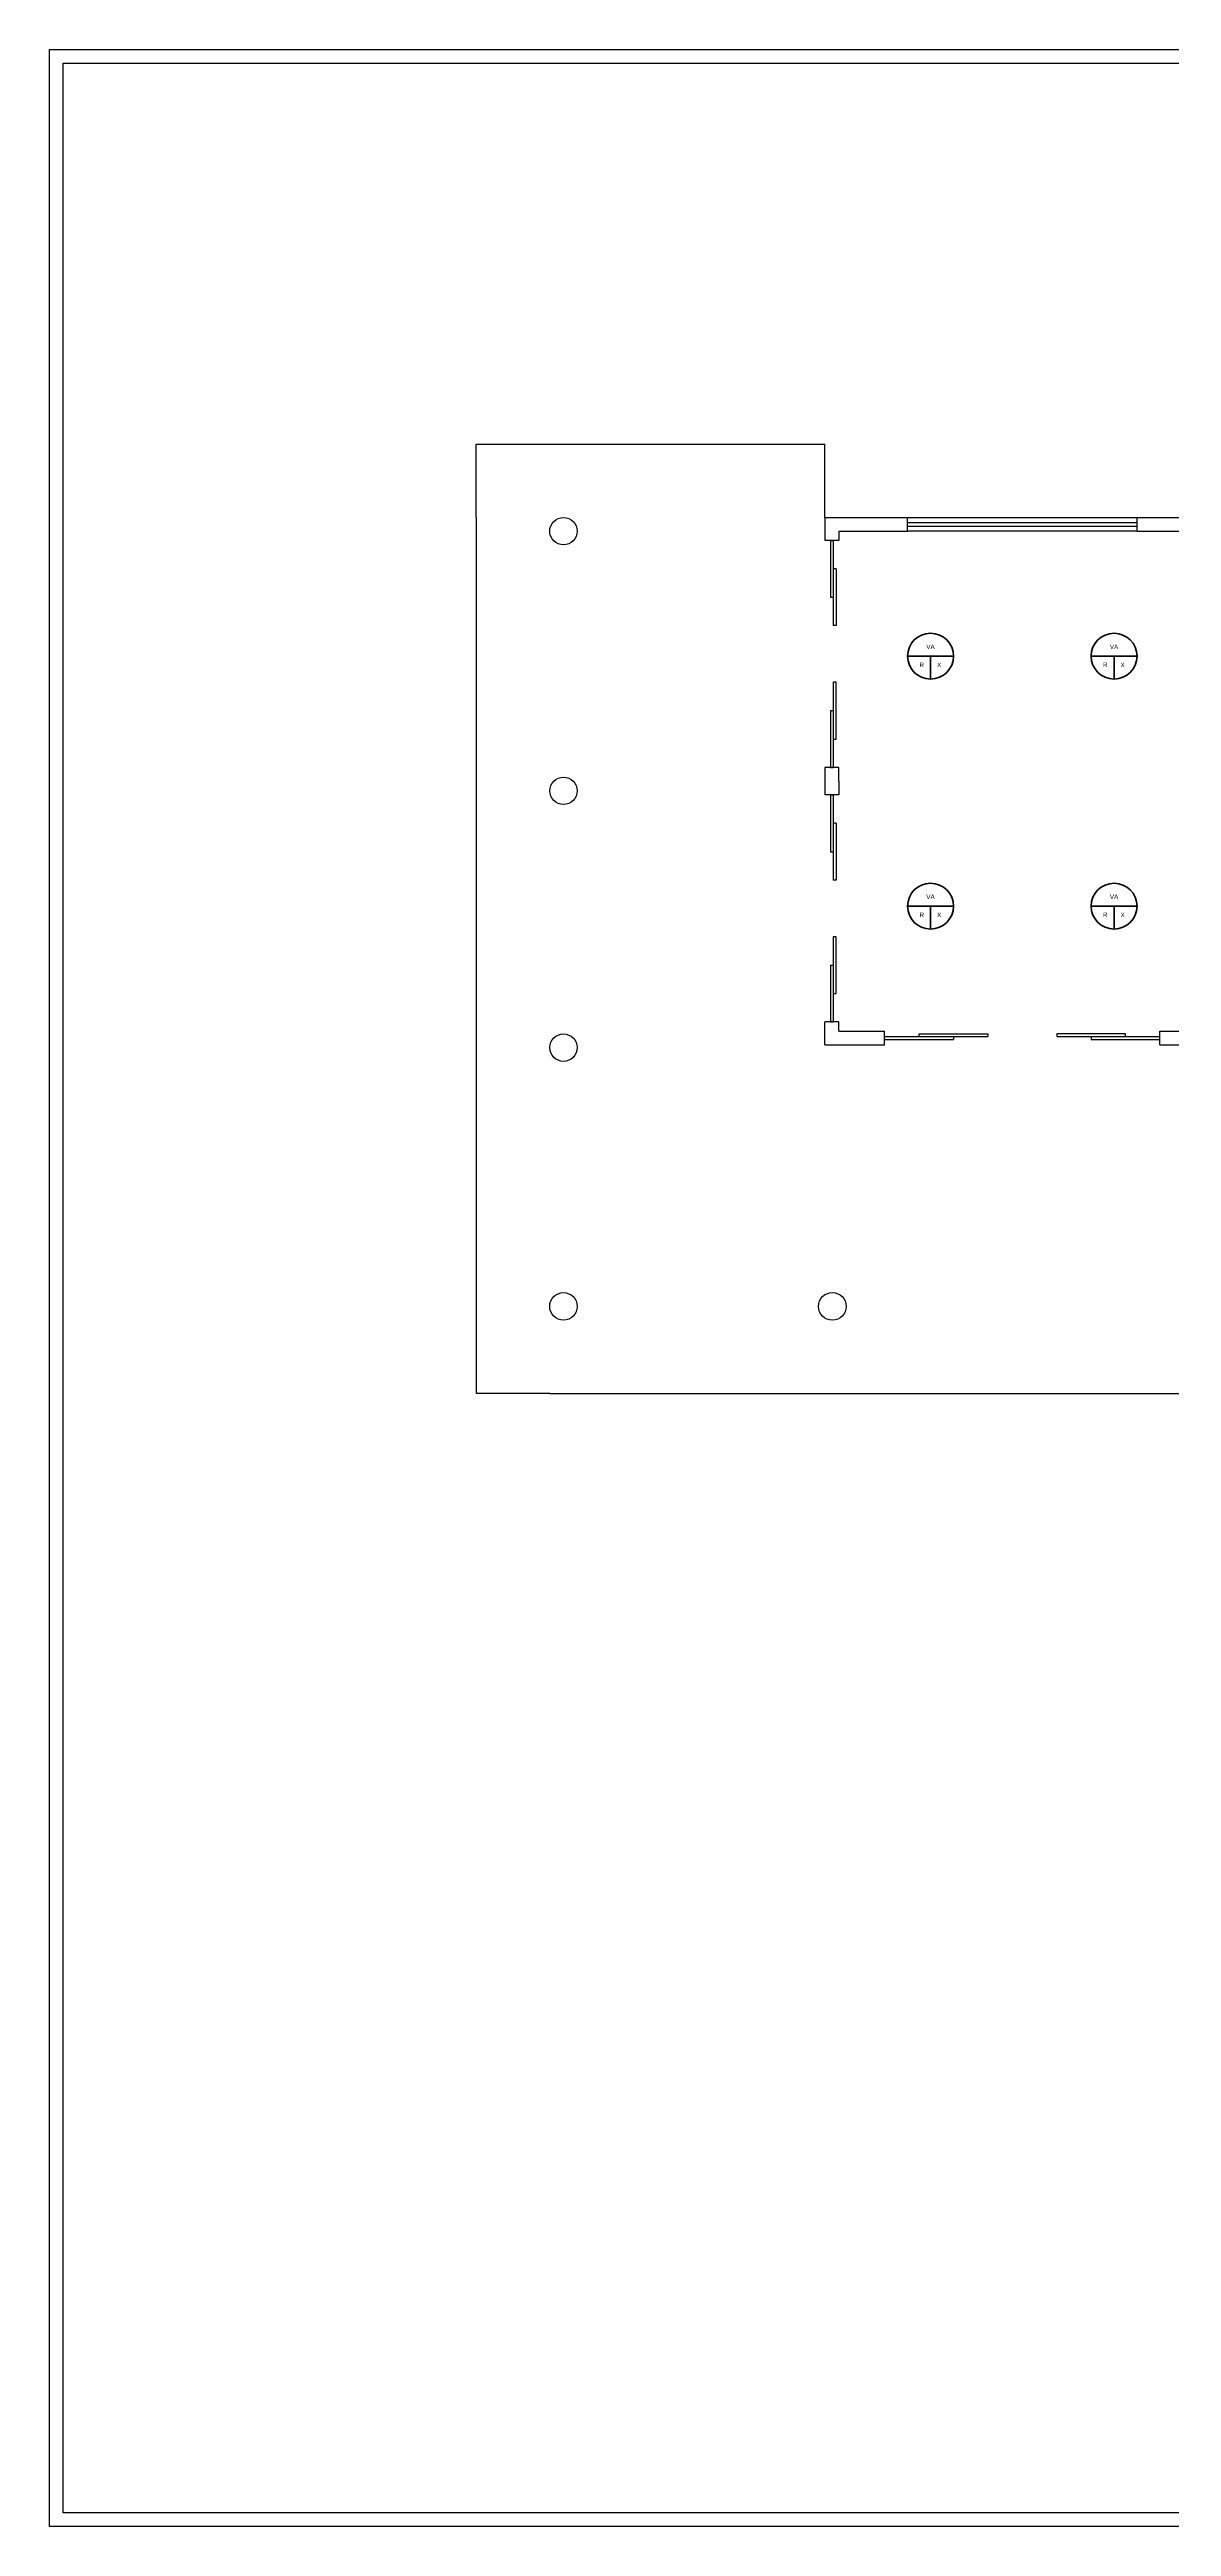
# Model space of a CAD drawing. Header units: millimetres. Extents: x -30673 to 129244, y -37020 to 10380.
# Drawn here: x -14095 to -1870, y -16620 to 10380 of the extents above; entities that cross this region are included whole.
import ezdxf

# ---------------------------------------------------------------- set-up
doc = ezdxf.new("R2010")
doc.units = ezdxf.units.MM
doc.header["$LTSCALE"] = 0.1
doc.linetypes.add('ACAD_ISO02W100', pattern=[15, 12, -3])
doc.layers.add('ELEMENTOS', color=140, linetype='Continuous', lineweight=100)
for name, color, linetype in [('elementos cortados', 6, 'Continuous'), ('porta e janela cortada', 106, 'Continuous'), ('porta e janela vista', 3, 'Continuous'), ('projeção', 7, 'ACAD_ISO02W100')]:
    doc.layers.add(name, color=color, linetype=linetype)
doc.styles.add('Personalizado', font='Artifakt Element Book.ttf', dxfattribs={"height": 50})
doc.styles.get("Standard").update_dxf_attribs({"font": 'verdana.ttf', "height": 0.15})

# ---------------------------------------------------------------- blocks, each defined once
blk = doc.blocks.new('PTLUZ')
at = {"layer": 'ELEMENTOS', "ltscale": 0.1}
for p, q in [((-250, 0), (-200, 0)), ((-200, 0), (200, 0)), ((0, 0), (0, -200)), ((250, 0), (200, 0)), ((0, -200), (0, -250))]:
    blk.add_line(p, q, dxfattribs=at)
blk.add_circle((0, 0), 250, dxfattribs=at)
at = {"layer": 'ELEMENTOS', "ltscale": 0.1, "char_height": 50, "attachment_point": 1, "style": 'Personalizado'}
for s, width, insert in [('\\pxqc,t2;VA', 250, (-125, 127)), ('\\pxqc,t2;R', 178.62, (-185, -70)), ('\\pxqc,t2;X', 178.62, (5, -70))]:
    blk.add_mtext_dynamic_manual_height_columns(s, width=width, gutter_width=0.75, heights=[0], dxfattribs=dict(at, insert=insert))
at = {"layer": 'ELEMENTOS', "ltscale": 0.1, "insert": (-1, 1), "char_height": 0.00602, "attachment_point": 1}
blk.add_mtext_dynamic_manual_height_columns('\\A1;\\pxqc;{\\fVerdana|b1|i0|c0|p34;100 VA}', width=2.15, gutter_width=0.00645, heights=[0], dxfattribs=at)

msp = doc.modelspace()

# ---------------------------------------------------------------- linework, layer by layer
at = {"layer": 'elementos cortados', "ltscale": 0.1}
for p, q in [((-14095.107, -16620.473), (-14095.107, 10379.527)), ((-14095.107, 10379.527), (-13945.107, 10379.527)), ((-13945.107, 10379.527), (13054.893, 10379.527)), ((-13945.107, -16470.473), (-13945.107, 10229.527)), ((-13945.107, 10229.527), (12904.893, 10229.527)), ((-5645.107, -470.473), (-5645.107, -220.473)), ((-4995.107, -470.473), (-4995.107, -320.473)), ((-1995.107, -470.473), (-1995.107, -320.473)), ((-13945.107, -16620.473), (-14095.107, -16620.473)), ((1054.893, -16470.473), (-13945.107, -16470.473)), ((1054.893, -16620.473), (-13945.107, -16620.473))]:
    msp.add_line(p, q, dxfattribs=at)
at = {"layer": 'elementos cortados'}
for p, q in [((-5645.107, 5279.527), (-5645.107, 5029.527)), ((-5645.107, 5279.527), (-5495.107, 5279.527)), ((-5495.107, 5279.527), (-4745.107, 5279.527)), ((-2245.107, 5279.527), (-1495.107, 5279.527)), ((-5495.107, 5029.527), (-5645.107, 5029.527)), ((-5495.107, 5129.527), (-4745.107, 5129.527)), ((-5495.107, 5129.527), (-5495.107, 5029.527)), ((-2245.107, 5129.527), (-1495.107, 5129.527)), ((-5645.107, 2554.527), (-5645.107, 2254.527)), ((-8645.107, 2279.527), (-8643.25, 2279.527)), ((-5495.107, -220.473), (-5645.107, -220.473)), ((-5495.107, -320.473), (-5495.107, -220.473)), ((-5645.107, -470.473), (-5495.107, -470.473)), ((-5495.107, -320.473), (-4995.107, -320.473)), ((-5495.107, -470.473), (-4995.107, -470.473)), ((-1995.107, -320.473), (-1495.107, -320.473)), ((-1995.107, -470.473), (-1495.107, -470.473))]:
    msp.add_line(p, q, dxfattribs=at)
at = {"layer": 'elementos cortados', "ltscale": 0.01}
for p, q in [((-4745.107, 5129.527), (-4745.107, 5279.527)), ((-4745.107, 5279.527), (-2245.107, 5279.527)), ((-2245.107, 5129.527), (-2245.107, 5279.527)), ((-2245.107, 5129.527), (-4745.107, 5129.527)), ((-5495.107, 2554.527), (-5645.107, 2554.527)), ((-5495.107, 2404.527), (-5495.107, 2554.527)), ((-5495.107, 2254.527), (-5645.107, 2254.527)), ((-5495.107, 2404.527), (-5495.107, 2254.527))]:
    msp.add_line(p, q, dxfattribs=at)
at = {"layer": 'elementos cortados'}
for centre, radius in [((-8495.107, 5129.527), 150), ((-8495.107, 2299.527), 149.487), ((-8495.107, -500.473), 149.487), ((-8495.107, -3320.473), 150)]:
    msp.add_circle(centre, radius, dxfattribs=at)
at = {"layer": 'elementos cortados', "ltscale": 0.01}
msp.add_circle((-5565.107, -3320.473), 150, dxfattribs=at)
at = {"layer": 'porta e janela cortada', "ltscale": 0.01}
for p, q in [((-4745.107, 5224.527), (-2245.107, 5224.527)), ((-4745.107, 5184.527), (-2245.107, 5184.527)), ((-5585.107, 5029.527), (-5585.107, 4410.777)), ((-5555.107, 5029.527), (-5555.107, 4101.402)), ((-5525.107, 4720.152), (-5555.107, 4720.152)), ((-5525.107, 4720.152), (-5525.107, 4101.402)), ((-5585.107, 4410.777), (-5555.107, 4410.777)), ((-5585.107, 4410.777), (-5555.107, 4410.777)), ((-5525.107, 4101.402), (-5555.107, 4101.402)), ((-5525.107, 3482.652), (-5555.107, 3482.652)), ((-5555.107, 3482.652), (-5555.107, 3173.277)), ((-5525.107, 2863.902), (-5525.107, 3482.652)), ((-5585.107, 3173.277), (-5555.107, 3173.277)), ((-5585.107, 3173.277), (-5585.107, 2554.527)), ((-5555.107, 3173.277), (-5555.107, 2554.527)), ((-5555.107, 2863.902), (-5525.107, 2863.902)), ((-5585.107, 2254.527), (-5585.107, 1635.777)), ((-5555.107, 2254.527), (-5555.107, 1326.402)), ((-5525.107, 1945.152), (-5555.107, 1945.152)), ((-5525.107, 1945.152), (-5525.107, 1326.402)), ((-5585.107, 1635.777), (-5555.107, 1635.777)), ((-5585.107, 1635.777), (-5555.107, 1635.777)), ((-5525.359, 1325.862), (-5555.359, 1325.862)), ((-5525.107, 1326.402), (-5555.107, 1326.402)), ((-5555.107, 707.652), (-5555.107, 398.277)), ((-5525.107, 707.652), (-5555.107, 707.652)), ((-5525.107, 88.902), (-5525.107, 707.652)), ((-5585.107, 398.277), (-5585.107, -220.473)), ((-5585.107, 398.277), (-5555.107, 398.277)), ((-5555.107, 398.277), (-5555.107, -220.473)), ((-5555.107, 88.902), (-5525.107, 88.902))]:
    msp.add_line(p, q, dxfattribs=at)
at = {"layer": 'porta e janela cortada', "ltscale": 0.1}
for p, q in [((-4995.107, -380.473), (-3870.107, -380.473)), ((-4995.107, -410.473), (-4245.107, -410.473)), ((-4620.107, -380.473), (-4620.107, -350.473)), ((-4620.107, -350.473), (-3870.107, -350.473)), ((-4245.107, -380.473), (-4245.107, -410.473)), ((-2370.107, -350.473), (-3120.107, -350.473)), ((-3120.107, -350.473), (-3120.107, -380.473)), ((-3120.107, -380.473), (-2745.107, -380.473)), ((-2745.107, -380.473), (-2745.107, -410.473)), ((-2745.107, -380.473), (-1995.107, -380.473)), ((-2745.107, -410.473), (-1995.107, -410.473)), ((-2370.107, -380.473), (-2370.107, -350.473))]:
    msp.add_line(p, q, dxfattribs=at)
at = {"layer": 'porta e janela vista', "ltscale": 0.01}
for p, q in [((-5585.107, 5029.527), (-5555.107, 5029.527)), ((-5585.107, 2554.527), (-5555.107, 2554.527)), ((-5585.107, 2254.527), (-5555.107, 2254.527)), ((-5585.107, -220.473), (-5555.107, -220.473))]:
    msp.add_line(p, q, dxfattribs=at)
at = {"layer": 'porta e janela vista', "ltscale": 0.1}
msp.add_line((-3870.107, -350.473), (-3870.107, -380.473), dxfattribs=at)
at = {"layer": 'projeção', "ltscale": 0.1}
for p, q in [((-9445.107, 5279.527), (-9445.107, 6079.527)), ((-9445.107, 6079.527), (-5645.107, 6079.527)), ((-5645.107, 5279.527), (-5645.107, 6079.527)), ((-9445.107, 5279.527), (-9445.107, -4235.196)), ((-9445.107, -4235.196), (-9445.107, -4270.473)), ((-8645.107, -4270.473), (-9445.107, -4270.473)), ((-8645.107, -4270.473), (-1495.107, -4270.473))]:
    msp.add_line(p, q, dxfattribs=at)

# ---------------------------------------------------------------- block references
at = {"layer": 'ELEMENTOS', "ltscale": 0.1}
for p in [(-4495.107, 3767.027), (-2495.107, 3767.027), (-4495.107, 1042.027), (-2495.107, 1042.027)]:
    msp.add_blockref('PTLUZ', p, dxfattribs=at)

doc.saveas('drawing.dxf')
